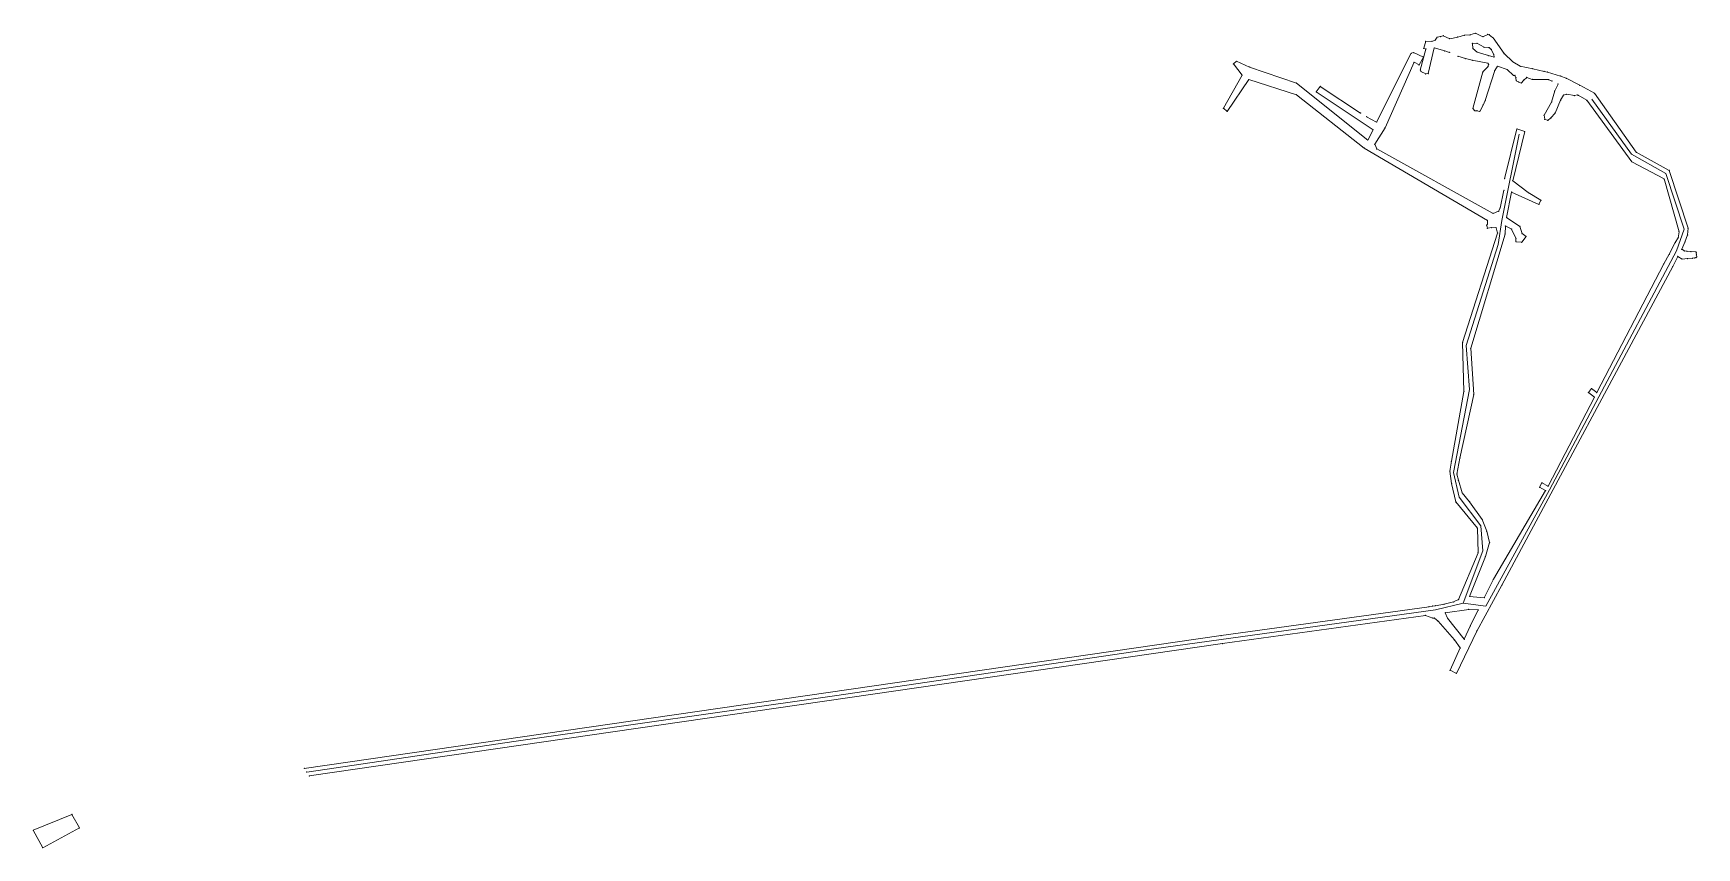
# Model space of a CAD drawing. Header units: millimetres. Extents: x 518527 to 519024, y 4397572 to 4397815.
import ezdxf

# ---------------------------------------------------------------- set-up
doc = ezdxf.new("R2010")
doc.units = ezdxf.units.MM
doc.header["$MEASUREMENT"] = 0
doc.layers.get('0').update_dxf_attribs({"lineweight": 0})
for name, color, linetype, lineweight in [('463_T', 4, 'Continuous', 0), ('506_T', 51, 'Continuous', 0), ('DESANDRE_T', 30, 'Continuous', 0)]:
    doc.layers.add(name, color=color, linetype=linetype, lineweight=lineweight)
doc.layers.add('GEOFENCE', color=7, linetype='Continuous', lineweight=0, true_color=0xffffff)
doc.layers.add('INIT_COORD', color=1, linetype='Continuous', lineweight=0, true_color=0xff0000)

msp = doc.modelspace()

# ---------------------------------------------------------------- linework, layer by layer
at = {"color": 7, "linetype": 'Continuous', "lineweight": 0}
for p, q in [((519004.22, 4397779.06), (518992.47, 4397795.47)), ((519014.52, 4397773.26), (519004.22, 4397779.06)), ((519020.02, 4397756.67), (519014.52, 4397773.26)), ((519017.73, 4397750.28), (519020.02, 4397756.67)), ((518994.5, 4397706.69), (519017.73, 4397750.28)), ((518979.79, 4397678.97), (518994.5, 4397706.69)), ((518960.82, 4397644.32), (518979.79, 4397678.97))]:
    msp.add_line(p, q, dxfattribs=at)
at = {"layer": '463_T', "lineweight": 0}
for p, q in [((518952.44, 4397813.96, 463.5), (518954.39, 4397814.5, 463.5)), ((518954.39, 4397814.5, 463.5), (518956.07, 4397814.63, 463.5)), ((518956.07, 4397814.63, 463.5), (518957.71, 4397815.11, 463.5)), ((518957.71, 4397815.11, 463.5), (518959.95, 4397814.1, 463.5)), ((518959.95, 4397814.1, 463.5), (518961.35, 4397814.76, 463.5)), ((518961.35, 4397814.76, 463.5), (518961.82, 4397814.67, 463.5)), ((518961.82, 4397814.67, 463.5), (518962.75, 4397813.86, 463.5)), ((518941.22, 4397804.13, 463.9), (518942.93, 4397810.38, 463.75)), ((518942.27, 4397810.63, 463.75), (518942.89, 4397812.75, 463.75)), ((518942.93, 4397810.38, 463.75), (518942.27, 4397810.63, 463.75)), ((518942.89, 4397812.75, 463.75), (518944.7, 4397812.67, 463.75)), ((518945.43, 4397810.74, 463.75), (518943.62, 4397803.11, 463.9)), ((518944.7, 4397812.67, 463.75), (518945.66, 4397813.05, 463.6)), ((518945.43, 4397810.74, 463.75), (518948.53, 4397809.85, 463.6)), ((518945.66, 4397813.05, 463.6), (518946.23, 4397813.92, 463.6)), ((518946.23, 4397813.92, 463.6), (518947.27, 4397814.14, 463.6)), ((518947.27, 4397814.14, 463.6), (518948.07, 4397814.38, 463.6)), ((518948.07, 4397814.38, 463.6), (518950.01, 4397813.5, 463.6)), ((518948.53, 4397809.85, 463.6), (518949.98, 4397809.4, 463.6)), ((518950.01, 4397813.5, 463.6), (518952.44, 4397813.96, 463.5)), ((518956.78, 4397812.11, 463.5), (518958.16, 4397812.13, 463.5)), ((518956.95, 4397810.61, 463.5), (518956.78, 4397812.11, 463.5)), ((518958.21, 4397809.5, 463.5), (518956.95, 4397810.61, 463.5)), ((518958.16, 4397812.13, 463.5), (518960.3, 4397810.93, 463.5)), ((518961.59, 4397808.47, 463.5), (518958.21, 4397809.5, 463.5)), ((518960.3, 4397810.93, 463.5), (518961.77, 4397810.83, 463.5)), ((518961.77, 4397810.83, 463.5), (518962.43, 4397810.28, 463.5)), ((518962.43, 4397810.28, 463.5), (518963.16, 4397808.82, 463.5)), ((518962.75, 4397813.86, 463.5), (518962.99, 4397813.71, 463.5)), ((518962.99, 4397813.71, 463.5), (518966.25, 4397809.04, 463.5)), ((518952.46, 4397808.24, 463.5), (518954.72, 4397807.58, 463.5)), ((518954.72, 4397807.58, 463.5), (518956.75, 4397807.08, 463.5)), ((518956.75, 4397807.08, 463.5), (518961.43, 4397806.17, 463.5)), ((518961.46, 4397805.25, 463.5), (518959.95, 4397803.61, 463.5)), ((518961.43, 4397806.17, 463.5), (518961.62, 4397805.89, 463.5)), ((518961.62, 4397805.89, 463.5), (518961.46, 4397805.25, 463.5)), ((518963.24, 4397807.99, 463.5), (518961.59, 4397808.47, 463.5)), ((518963.16, 4397808.82, 463.5), (518963.24, 4397807.99, 463.5)), ((518963.44, 4397803.99, 463.5), (518964.27, 4397805.27, 463.5)), ((518964.27, 4397805.27, 463.5), (518967.18, 4397804.28, 463.4)), ((518966.25, 4397809.04, 463.5), (518968.81, 4397806.63, 463.4)), ((518968.81, 4397806.63, 463.4), (518971.09, 4397805.3, 463.4)), ((518971.09, 4397805.3, 463.4), (518974.82, 4397804.55, 463.4)), ((518974.82, 4397804.55, 463.4), (518978.18, 4397803.72, 463.2)), ((518941.22, 4397804.13, 463.9), (518941.41, 4397803.73, 463.9)), ((518941.41, 4397803.73, 463.9), (518942.89, 4397803, 463.9)), ((518942.89, 4397803, 463.9), (518943.62, 4397803.11, 463.9)), ((518959.95, 4397803.61, 463.5), (518956.96, 4397792.69, 463.8)), ((518960.6, 4397795.04, 463.8), (518963.44, 4397803.99, 463.5)), ((518967.18, 4397804.28, 463.4), (518969.05, 4397802.57, 463.4)), ((518969.05, 4397802.57, 463.4), (518969.5, 4397802.57, 463.4)), ((518969.5, 4397802.57, 463.4), (518969.78, 4397801.85, 463.4)), ((518969.78, 4397801.85, 463.4), (518969.86, 4397800.96, 463.4)), ((518969.86, 4397800.96, 463.4), (518970.63, 4397800.58, 463.4)), ((518970.63, 4397800.58, 463.4), (518971.38, 4397800.28, 463.4)), ((518971.38, 4397800.28, 463.4), (518972.1, 4397801.17, 463.4)), ((518972.1, 4397801.17, 463.4), (518972.99, 4397801.97, 463.4)), ((518972.99, 4397801.97, 463.4), (518974.67, 4397801.36, 463.4)), ((518974.67, 4397801.36, 463.4), (518979.51, 4397801.31, 463.2)), ((518978.18, 4397803.72, 463.2), (518979.18, 4397803.52, 463.2)), ((518979.18, 4397803.52, 463.2), (518983.11, 4397802.33, 463.2)), ((518979.51, 4397801.31, 463.2), (518980.49, 4397800.85, 463.2)), ((518982.37, 4397799.98, 463.2), (518981.38, 4397797.93, 463.2)), ((518983.11, 4397802.33, 463.2), (518984.78, 4397801.72, 463.2)), ((518984.78, 4397801.72, 463.2), (518988.84, 4397799.61, 463.2)), ((518988.84, 4397799.61, 463.2), (518993.18, 4397797.22, 462.9)), ((518959.99, 4397793.72, 463.8), (518960.6, 4397795.04, 463.8)), ((518980.43, 4397794.61, 463.5), (518978.16, 4397790.67, 463.5)), ((518981.38, 4397797.93, 463.2), (518980.43, 4397794.61, 463.5)), ((518981.46, 4397791.32, 463.5), (518983.09, 4397795.15, 463.5)), ((518983.09, 4397795.15, 463.5), (518984.01, 4397796.68, 463.2)), ((518984.01, 4397796.68, 463.2), (518984.95, 4397796.91, 463.2)), ((518984.95, 4397796.91, 463.2), (518987.24, 4397796.54, 463.2)), ((518987.24, 4397796.54, 463.2), (518988.1, 4397796.75, 463.2)), ((518988.1, 4397796.75, 463.2), (518988.35, 4397796.61, 463.2)), ((518990.92, 4397795.12, 462.9), (518988.35, 4397796.61, 463.2)), ((519004.34, 4397776.81, 462.7), (518990.92, 4397795.12, 462.9)), ((518993.18, 4397797.22, 462.9), (519005.67, 4397779.65, 462.7)), ((518956.96, 4397792.69, 463.8), (518957.49, 4397792.02, 463.8)), ((518957.49, 4397792.02, 463.8), (518958.16, 4397791.99, 463.8)), ((518958.16, 4397791.99, 463.8), (518958.99, 4397791.8, 463.8)), ((518958.99, 4397791.8, 463.8), (518959.99, 4397793.72, 463.8)), ((518978.16, 4397790.67, 463.5), (518978.37, 4397789.5, 463.5)), ((518979.26, 4397789.15, 463.5), (518980.22, 4397789.86, 463.5)), ((518980.22, 4397789.86, 463.5), (518981.46, 4397791.32, 463.5)), ((518978.37, 4397789.5, 463.5), (518979.26, 4397789.15, 463.5)), ((519013.97, 4397771.68, 463.6), (519004.34, 4397776.81, 462.7)), ((519005.67, 4397779.65, 462.7), (519015.51, 4397774.23, 463.6)), ((519018.44, 4397755.91, 462.4), (519013.97, 4397771.68, 463.6)), ((519015.51, 4397774.23, 463.6), (519021.14, 4397756.99, 462.4)), ((519018.22, 4397754.14, 462.4), (519018.44, 4397755.91, 462.4)), ((519020.98, 4397754.97, 462.4), (519020.19, 4397752.83, 462.4)), ((519021.14, 4397756.99, 462.4), (519020.98, 4397754.97, 462.4)), ((519015.53, 4397749.2, 462.3), (519017.3, 4397752.69, 462.4)), ((519017.3, 4397752.69, 462.4), (519018.22, 4397754.14, 462.4)), ((519020.19, 4397752.83, 462.4), (519019.24, 4397750.69, 462.3)), ((519019.24, 4397750.69, 462.3), (519019.56, 4397750.57, 462.3)), ((519019.56, 4397750.57, 462.3), (519020.04, 4397750.23, 462.3)), ((519020.04, 4397750.23, 462.3), (519020.81, 4397750.11, 462.3)), ((519020.81, 4397750.11, 462.3), (519022.02, 4397750.01, 462.3)), ((519022.02, 4397750.01, 462.3), (519023.53, 4397749.91, 462.3)), ((519013.89, 4397746.34, 463.1), (519015.53, 4397749.2, 462.3)), ((519018.06, 4397748.58, 462.3), (519016.57, 4397745.53, 463.1)), ((519019.35, 4397747.79, 462.3), (519018.06, 4397748.58, 462.3)), ((519020.93, 4397747.92, 462.3), (519019.35, 4397747.79, 462.3)), ((519022.44, 4397748.01, 462.3), (519020.93, 4397747.92, 462.3)), ((519023.15, 4397748.13, 462.3), (519022.44, 4397748.01, 462.3)), ((519023.48, 4397748.22, 462.3), (519023.15, 4397748.13, 462.3)), ((519023.72, 4397748.44, 462.3), (519023.48, 4397748.22, 462.3)), ((519023.53, 4397749.91, 462.3), (519023.58, 4397749.79, 462.3)), ((519023.58, 4397749.79, 462.3), (519023.63, 4397749, 462.3)), ((519023.63, 4397749, 462.3), (519023.72, 4397748.44, 462.3))]:
    msp.add_line(p, q, dxfattribs=at)
at = {"layer": '463_T', "linetype": 'Continuous'}
for p in [(518954.39, 4397814.5, 463.5), (518956.07, 4397814.63, 463.5), (518957.71, 4397815.11, 463.5), (518961.35, 4397814.76, 463.5), (518961.82, 4397814.67, 463.5), (518942.27, 4397810.63, 463.75), (518942.89, 4397812.75, 463.75), (518942.93, 4397810.38, 463.75), (518944.7, 4397812.67, 463.75), (518945.43, 4397810.74, 463.75), (518945.66, 4397813.05, 463.6), (518946.23, 4397813.92, 463.6), (518947.27, 4397814.14, 463.6), (518948.07, 4397814.38, 463.6), (518948.53, 4397809.85, 463.6), (518950.01, 4397813.5, 463.6), (518952.44, 4397813.96, 463.5), (518956.78, 4397812.11, 463.5), (518956.95, 4397810.61, 463.5), (518958.16, 4397812.13, 463.5), (518958.21, 4397809.5, 463.5), (518959.95, 4397814.1, 463.5), (518960.3, 4397810.93, 463.5), (518961.77, 4397810.83, 463.5), (518962.43, 4397810.28, 463.5), (518962.75, 4397813.86, 463.5), (518962.99, 4397813.71, 463.5), (518949.98, 4397809.4, 463.6), (518952.46, 4397808.24, 463.5), (518954.72, 4397807.58, 463.5), (518956.75, 4397807.08, 463.5), (518961.43, 4397806.17, 463.5), (518961.46, 4397805.25, 463.5), (518961.59, 4397808.47, 463.5), (518961.62, 4397805.89, 463.5), (518963.16, 4397808.82, 463.5), (518963.24, 4397807.99, 463.5), (518964.27, 4397805.27, 463.5), (518966.25, 4397809.04, 463.5), (518968.81, 4397806.63, 463.4), (518971.09, 4397805.3, 463.4), (518974.82, 4397804.55, 463.4), (518941.22, 4397804.13, 463.9), (518941.41, 4397803.73, 463.9), (518942.89, 4397803, 463.9), (518943.62, 4397803.11, 463.9), (518959.95, 4397803.61, 463.5), (518963.44, 4397803.99, 463.5), (518967.18, 4397804.28, 463.4), (518969.05, 4397802.57, 463.4), (518969.5, 4397802.57, 463.4), (518969.78, 4397801.85, 463.4), (518969.86, 4397800.96, 463.4), (518970.63, 4397800.58, 463.4), (518971.38, 4397800.28, 463.4), (518972.1, 4397801.17, 463.4), (518972.99, 4397801.97, 463.4), (518974.67, 4397801.36, 463.4), (518978.18, 4397803.72, 463.2), (518979.18, 4397803.52, 463.2), (518979.51, 4397801.31, 463.2), (518980.49, 4397800.85, 463.2), (518982.37, 4397799.98, 463.2), (518983.11, 4397802.33, 463.2), (518984.78, 4397801.72, 463.2), (518988.84, 4397799.61, 463.2), (518960.6, 4397795.04, 463.8), (518980.43, 4397794.61, 463.5), (518981.38, 4397797.93, 463.2), (518983.09, 4397795.15, 463.5), (518984.01, 4397796.68, 463.2), (518984.95, 4397796.91, 463.2), (518987.24, 4397796.54, 463.2), (518988.1, 4397796.75, 463.2), (518988.35, 4397796.61, 463.2), (518990.92, 4397795.12, 462.9), (518993.18, 4397797.22, 462.9), (518956.96, 4397792.69, 463.8), (518957.49, 4397792.02, 463.8), (518958.16, 4397791.99, 463.8), (518958.99, 4397791.8, 463.8), (518959.99, 4397793.72, 463.8), (518978.16, 4397790.67, 463.5), (518980.22, 4397789.86, 463.5), (518981.46, 4397791.32, 463.5), (518978.37, 4397789.5, 463.5), (518979.26, 4397789.15, 463.5), (519004.34, 4397776.81, 462.7), (519005.67, 4397779.65, 462.7), (519013.97, 4397771.68, 463.6), (519015.51, 4397774.23, 463.6), (519018.44, 4397755.91, 462.4), (519020.98, 4397754.97, 462.4), (519021.14, 4397756.99, 462.4), (519017.3, 4397752.69, 462.4), (519018.22, 4397754.14, 462.4), (519019.24, 4397750.69, 462.3), (519019.56, 4397750.57, 462.3), (519020.04, 4397750.23, 462.3), (519020.19, 4397752.83, 462.4), (519020.81, 4397750.11, 462.3), (519022.02, 4397750.01, 462.3), (519013.89, 4397746.34, 463.1), (519015.53, 4397749.2, 462.3), (519016.57, 4397745.53, 463.1), (519018.06, 4397748.58, 462.3), (519019.35, 4397747.79, 462.3), (519020.93, 4397747.92, 462.3), (519022.44, 4397748.01, 462.3), (519023.15, 4397748.13, 462.3), (519023.48, 4397748.22, 462.3), (519023.53, 4397749.91, 462.3), (519023.58, 4397749.79, 462.3), (519023.63, 4397749, 462.3), (519023.72, 4397748.44, 462.3)]:
    msp.add_point(p, dxfattribs=at)
at = {"layer": '506_T', "lineweight": 0}
for p, q in [((518886.38, 4397806.75, 510.25), (518885.48, 4397806, 510.25)), ((518885.48, 4397806, 510.25), (518888.08, 4397802.62, 510)), ((518890.31, 4397805.05, 510), (518886.38, 4397806.75, 510.25)), ((518904.31, 4397800.25, 510), (518890.31, 4397805.05, 510)), ((518928.21, 4397788.61, 509.2), (518938.57, 4397809.17, 510)), ((518939.4, 4397806.49, 510), (518930.74, 4397786.92, 509.2)), ((518938.57, 4397809.17, 510), (518939.17, 4397809.37, 510)), ((518939.17, 4397809.37, 510), (518942.19, 4397807.99, 510)), ((518940.86, 4397805.7, 510), (518939.4, 4397806.49, 510)), ((518942.19, 4397807.99, 510), (518940.86, 4397805.7, 510)), ((518888.08, 4397802.62, 510), (518882.49, 4397792.76, 510.29)), ((518883.66, 4397791.81, 510.28), (518890.07, 4397801.31, 510)), ((518890.07, 4397801.31, 510), (518904.31, 4397796.76, 510)), ((518904.31, 4397800.25, 510), (518925.57, 4397783.28, 509)), ((518924.54, 4397780.86, 509), (518904.31, 4397796.76, 510)), ((518910.22, 4397797.63, 509.8), (518911.38, 4397799.26, 509.8)), ((518927.16, 4397786.34, 509.2), (518910.22, 4397797.63, 509.8)), ((518911.38, 4397799.26, 509.8), (518923.45, 4397791.32, 509.3)), ((518882.49, 4397792.76, 510.29), (518883.66, 4397791.81, 510.28)), ((518925.2, 4397790.23, 509.3), (518928.21, 4397788.61, 509.2)), ((518925.57, 4397783.28, 509), (518927.16, 4397786.34, 509.2)), ((518930.74, 4397786.92, 509.2), (518927.67, 4397782, 509)), ((518966.37, 4397771.75, 509), (518970.07, 4397786.61, 509.4)), ((518972.43, 4397785.79, 509.4), (518968.85, 4397771.12, 509)), ((518970.07, 4397786.61, 509.4), (518972.43, 4397785.79, 509.4)), ((518924.54, 4397780.86, 509), (518961.25, 4397759.29, 508.4)), ((518927.67, 4397782, 509), (518928.26, 4397780.62, 509)), ((518928.26, 4397780.62, 509), (518962.97, 4397761.38, 508.4)), ((518973.46, 4397767.61, 509), (518968.85, 4397771.12, 509)), ((518965.07, 4397762.99, 508.4), (518966.17, 4397768.3, 509)), ((518966.99, 4397760.19, 508.4), (518968.49, 4397767.76, 509)), ((518968.49, 4397767.76, 509), (518976.63, 4397764.08, 509)), ((518977.22, 4397765.3, 509), (518973.46, 4397767.61, 509)), ((518976.63, 4397764.08, 509), (518977.22, 4397765.3, 509)), ((518962.97, 4397761.38, 508.4), (518964.58, 4397762.03, 508.4)), ((518964.58, 4397762.03, 508.4), (518965.07, 4397762.99, 508.4)), ((518970.97, 4397757.52, 508.4), (518966.99, 4397760.19, 508.4)), ((518953.86, 4397722.95, 508.15), (518964.31, 4397755.51, 508.4)), ((518956.32, 4397721.17, 508.15), (518966.53, 4397755.24, 508.4)), ((518961.1, 4397758.06, 508.4), (518961.06, 4397757.78, 508.4)), ((518961.06, 4397757.78, 508.4), (518961.27, 4397756.95, 508.4)), ((518961.26, 4397758.1, 508.4), (518961.1, 4397758.06, 508.4)), ((518961.25, 4397759.29, 508.4), (518961.26, 4397758.1, 508.4)), ((518961.27, 4397756.95, 508.4), (518962.56, 4397757.19, 508.4)), ((518962.56, 4397757.19, 508.4), (518963.86, 4397757.1, 508.4)), ((518963.86, 4397757.1, 508.4), (518964.31, 4397755.51, 508.4)), ((518966.53, 4397755.24, 508.4), (518966.63, 4397757.69, 508.4)), ((518966.63, 4397757.69, 508.4), (518968.48, 4397756.71, 508.4)), ((518968.48, 4397756.71, 508.4), (518969.75, 4397753.98, 508.4)), ((518971.62, 4397755.4, 508.4), (518970.97, 4397757.52, 508.4)), ((518972.8, 4397754.5, 508.4), (518971.62, 4397755.4, 508.4)), ((518969.75, 4397753.98, 508.4), (518969.75, 4397752.97, 508.4)), ((518969.75, 4397752.97, 508.4), (518971.49, 4397752.82, 508.4)), ((518971.49, 4397752.82, 508.4), (518972.8, 4397754.5, 508.4)), ((518954.24, 4397708.29, 508), (518953.86, 4397722.95, 508.15)), ((518957.21, 4397707.36, 508), (518956.32, 4397721.17, 508.15)), ((518950.53, 4397687.49, 507.85), (518954.24, 4397708.29, 508)), ((518953.06, 4397688.46, 507.85), (518957.21, 4397707.36, 508)), ((518950.07, 4397684.56, 507.85), (518950.53, 4397687.49, 507.85)), ((518952.19, 4397683.67, 507.85), (518953.06, 4397688.46, 507.85)), ((518950.59, 4397680.9, 507.85), (518950.07, 4397684.56, 507.85)), ((518951.83, 4397675.36, 507.75), (518950.59, 4397680.9, 507.85)), ((518952.6, 4397681.84, 507.85), (518952.19, 4397683.67, 507.85)), ((518953.74, 4397678.07, 507.75), (518952.6, 4397681.84, 507.85)), ((518955.96, 4397675.44, 507.75), (518953.74, 4397678.07, 507.75)), ((518958.31, 4397667.53, 507.5), (518951.83, 4397675.36, 507.75)), ((518959.71, 4397670.11, 507.5), (518955.96, 4397675.44, 507.75)), ((518958.47, 4397660.21, 507.15), (518958.31, 4397667.53, 507.5)), ((518961.08, 4397666.62, 507.5), (518959.71, 4397670.11, 507.5)), ((518961.9, 4397663.27, 507.15), (518961.08, 4397666.62, 507.5)), ((518960.67, 4397659.06, 507.15), (518961.9, 4397663.27, 507.15)), ((518952.69, 4397646.25, 506.6), (518958.47, 4397660.21, 507.15)), ((518955.96, 4397647.17, 506.6), (518960.67, 4397659.06, 507.15)), ((518963.04, 4397652.32, 506.6), (518960.32, 4397646.81, 506.6)), ((518951.16, 4397645.54, 506.6), (518952.69, 4397646.25, 506.6)), ((518960.32, 4397646.81, 506.6), (518955.96, 4397647.17, 506.6)), ((518958.09, 4397636.88, 506.6), (518965.59, 4397650.58, 506.6)), ((518881.79, 4397635.53, 505.69), (518943.85, 4397644.13, 506.6)), ((518882.2, 4397633.14, 505.69), (518942.79, 4397641.51, 506.6)), ((518942.79, 4397641.51, 506.6), (518944.98, 4397640.74, 506.6)), ((518943.85, 4397644.13, 506.6), (518944.98, 4397644.29, 506.6)), ((518944.98, 4397644.29, 506.6), (518945.76, 4397644.4, 506.6)), ((518944.98, 4397640.74, 506.6), (518945.47, 4397640.75, 506.6)), ((518945.47, 4397640.75, 506.6), (518946.55, 4397639.8, 506.6)), ((518945.76, 4397644.4, 506.6), (518948.35, 4397644.87, 506.6)), ((518948.35, 4397644.87, 506.6), (518951.16, 4397645.54, 506.6)), ((518948.69, 4397642.33, 506.6), (518955.7, 4397643.3, 506.6)), ((518949.41, 4397640.67, 506.6), (518948.69, 4397642.33, 506.6)), ((518955.7, 4397643.3, 506.6), (518958.52, 4397643.16, 506.6)), ((518958.52, 4397643.16, 506.6), (518956.13, 4397638.33, 506.6)), ((518946.55, 4397639.8, 506.6), (518951.41, 4397634.24, 506.6)), ((518954.34, 4397634.42, 506.6), (518949.41, 4397640.67, 506.6)), ((518952.04, 4397624.23, 506.6), (518958.09, 4397636.88, 506.6)), ((518956.13, 4397638.33, 506.6), (518954.34, 4397634.42, 506.6)), ((518608.28, 4397595.9, 503), (518881.79, 4397635.53, 505.69)), ((518609.76, 4397593.69, 503), (518882.2, 4397633.14, 505.69)), ((518953.16, 4397631.84, 506.6), (518950.11, 4397625.19, 506.6)), ((518951.41, 4397634.24, 506.6), (518953.16, 4397631.84, 506.6)), ((518950.11, 4397625.19, 506.6), (518952.04, 4397624.23, 506.6)), ((518527.43, 4397577.47, 502.6), (518538.94, 4397582.18, 502.6)), ((518538.94, 4397582.18, 502.6), (518541.2, 4397578.17, 502.6)), ((518530.23, 4397572.26, 502.6), (518527.43, 4397577.47, 502.6)), ((518541.2, 4397578.17, 502.6), (518530.23, 4397572.26, 502.6))]:
    msp.add_line(p, q, dxfattribs=at)
at = {"layer": '506_T', "linetype": 'Continuous'}
for p in [(518885.48, 4397806, 510.25), (518886.38, 4397806.75, 510.25), (518890.31, 4397805.05, 510), (518938.57, 4397809.17, 510), (518939.17, 4397809.37, 510), (518939.4, 4397806.49, 510), (518940.86, 4397805.7, 510), (518942.19, 4397807.99, 510), (518888.08, 4397802.62, 510), (518890.07, 4397801.31, 510), (518904.31, 4397800.25, 510), (518904.31, 4397796.76, 510), (518910.22, 4397797.63, 509.8), (518911.38, 4397799.26, 509.8), (518882.49, 4397792.76, 510.29), (518883.66, 4397791.81, 510.28), (518923.45, 4397791.32, 509.3), (518925.2, 4397790.23, 509.3), (518927.16, 4397786.34, 509.2), (518928.21, 4397788.61, 509.2), (518930.74, 4397786.92, 509.2), (518970.07, 4397786.61, 509.4), (518972.43, 4397785.79, 509.4), (518924.54, 4397780.86, 509), (518925.57, 4397783.28, 509), (518927.67, 4397782, 509), (518928.26, 4397780.62, 509), (518966.37, 4397771.75, 509), (518968.85, 4397771.12, 509), (518966.17, 4397768.3, 509), (518968.49, 4397767.76, 509), (518973.46, 4397767.61, 509), (518977.22, 4397765.3, 509), (518962.97, 4397761.38, 508.4), (518964.58, 4397762.03, 508.4), (518965.07, 4397762.99, 508.4), (518966.99, 4397760.19, 508.4), (518976.63, 4397764.08, 509), (518961.06, 4397757.78, 508.4), (518961.1, 4397758.06, 508.4), (518961.25, 4397759.29, 508.4), (518961.26, 4397758.1, 508.4), (518961.27, 4397756.95, 508.4), (518962.56, 4397757.19, 508.4), (518963.86, 4397757.1, 508.4), (518964.31, 4397755.51, 508.4), (518966.53, 4397755.24, 508.4), (518966.63, 4397757.69, 508.4), (518968.48, 4397756.71, 508.4), (518970.97, 4397757.52, 508.4), (518971.62, 4397755.4, 508.4), (518969.75, 4397753.98, 508.4), (518969.75, 4397752.97, 508.4), (518971.49, 4397752.82, 508.4), (518972.8, 4397754.5, 508.4), (518953.86, 4397722.95, 508.15), (518956.32, 4397721.17, 508.15), (518954.24, 4397708.29, 508), (518957.21, 4397707.36, 508), (518950.53, 4397687.49, 507.85), (518953.06, 4397688.46, 507.85), (518950.07, 4397684.56, 507.85), (518950.59, 4397680.9, 507.85), (518952.19, 4397683.67, 507.85), (518952.6, 4397681.84, 507.85), (518953.74, 4397678.07, 507.75), (518951.83, 4397675.36, 507.75), (518955.96, 4397675.44, 507.75), (518958.31, 4397667.53, 507.5), (518959.71, 4397670.11, 507.5), (518961.08, 4397666.62, 507.5), (518961.9, 4397663.27, 507.15), (518958.47, 4397660.21, 507.15), (518960.67, 4397659.06, 507.15), (518963.04, 4397652.32, 506.6), (518952.69, 4397646.25, 506.6), (518955.96, 4397647.17, 506.6), (518960.32, 4397646.81, 506.6), (518965.59, 4397650.58, 506.6), (518942.79, 4397641.51, 506.6), (518943.85, 4397644.13, 506.6), (518944.98, 4397644.29, 506.6), (518945.47, 4397640.75, 506.6), (518945.76, 4397644.4, 506.6), (518948.35, 4397644.87, 506.6), (518948.69, 4397642.33, 506.6), (518951.16, 4397645.54, 506.6), (518955.7, 4397643.3, 506.6), (518958.52, 4397643.16, 506.6), (518944.98, 4397640.74, 506.6), (518946.55, 4397639.8, 506.6), (518949.41, 4397640.67, 506.6), (518956.13, 4397638.33, 506.6), (518958.09, 4397636.88, 506.6), (518881.79, 4397635.53, 505.69), (518882.2, 4397633.14, 505.69), (518951.41, 4397634.24, 506.6), (518953.16, 4397631.84, 506.6), (518954.34, 4397634.42, 506.6), (518950.11, 4397625.19, 506.6), (518952.04, 4397624.23, 506.6), (518608.28, 4397595.9, 503), (518609.76, 4397593.69, 503), (518538.94, 4397582.18, 502.6), (518527.43, 4397577.47, 502.6), (518541.2, 4397578.17, 502.6), (518530.23, 4397572.26, 502.6)]:
    msp.add_point(p, dxfattribs=at)
at = {"layer": 'DESANDRE_T', "lineweight": 0}
for p, q in [((518965.59, 4397650.58, 506.6), (519016.57, 4397745.53, 463.1)), ((518993.91, 4397707.96, 482.7), (519013.89, 4397746.34, 463.1)), ((518979.38, 4397680.06, 494.4), (518993.2, 4397706.6, 482.7)), ((518991.41, 4397707.99, 482.7), (518992.33, 4397709.18, 482.7)), ((518993.2, 4397706.6, 482.7), (518991.41, 4397707.99, 482.7)), ((518992.33, 4397709.18, 482.7), (518993.91, 4397707.96, 482.7)), ((518976.82, 4397679.77, 494.4), (518977.55, 4397681.08, 494.4)), ((518977.55, 4397681.08, 494.4), (518979.38, 4397680.06, 494.4)), ((518963.04, 4397652.32, 506.6), (518978.62, 4397678.76, 494.4)), ((518978.62, 4397678.76, 494.4), (518976.82, 4397679.77, 494.4))]:
    msp.add_line(p, q, dxfattribs=at)
at = {"layer": 'DESANDRE_T', "linetype": 'Continuous'}
for p in [(518991.41, 4397707.99, 482.7), (518992.33, 4397709.18, 482.7), (518993.2, 4397706.6, 482.7), (518993.91, 4397707.96, 482.7), (518977.55, 4397681.08, 494.4), (518976.82, 4397679.77, 494.4), (518978.62, 4397678.76, 494.4), (518979.38, 4397680.06, 494.4)]:
    msp.add_point(p, dxfattribs=at)
at = {"layer": 'GEOFENCE', "color": 7, "linetype": 'Continuous', "lineweight": 0}
for p, q in [((518965.6, 4397759.33), (518970.78, 4397785)), ((518964.43, 4397752.1), (518965.6, 4397759.33)), ((518954.92, 4397722.02), (518964.43, 4397752.1)), ((518955.9, 4397708.87), (518954.92, 4397722.02)), ((518951.17, 4397684.11), (518955.9, 4397708.87)), ((518952.82, 4397676.82), (518951.17, 4397684.11)), ((518959.33, 4397668.27), (518952.82, 4397676.82)), ((518959.91, 4397660.79), (518959.33, 4397668.27)), ((518954.02, 4397645.2), (518959.91, 4397660.79)), ((518858.91, 4397631.21), (518945.77, 4397643.16)), ((518945.77, 4397643.16), (518954.02, 4397645.2)), ((518954.02, 4397645.2), (518960.82, 4397644.32)), ((518766.52, 4397617.51), (518858.91, 4397631.21)), ((518671.51, 4397604), (518766.52, 4397617.51)), ((518609.02, 4397594.79), (518671.51, 4397604))]:
    msp.add_line(p, q, dxfattribs=at)
at = {"layer": 'INIT_COORD', "color": 7}
msp.add_point((518609.02, 4397594.79, 503), dxfattribs=at)

doc.saveas('drawing.dxf')
